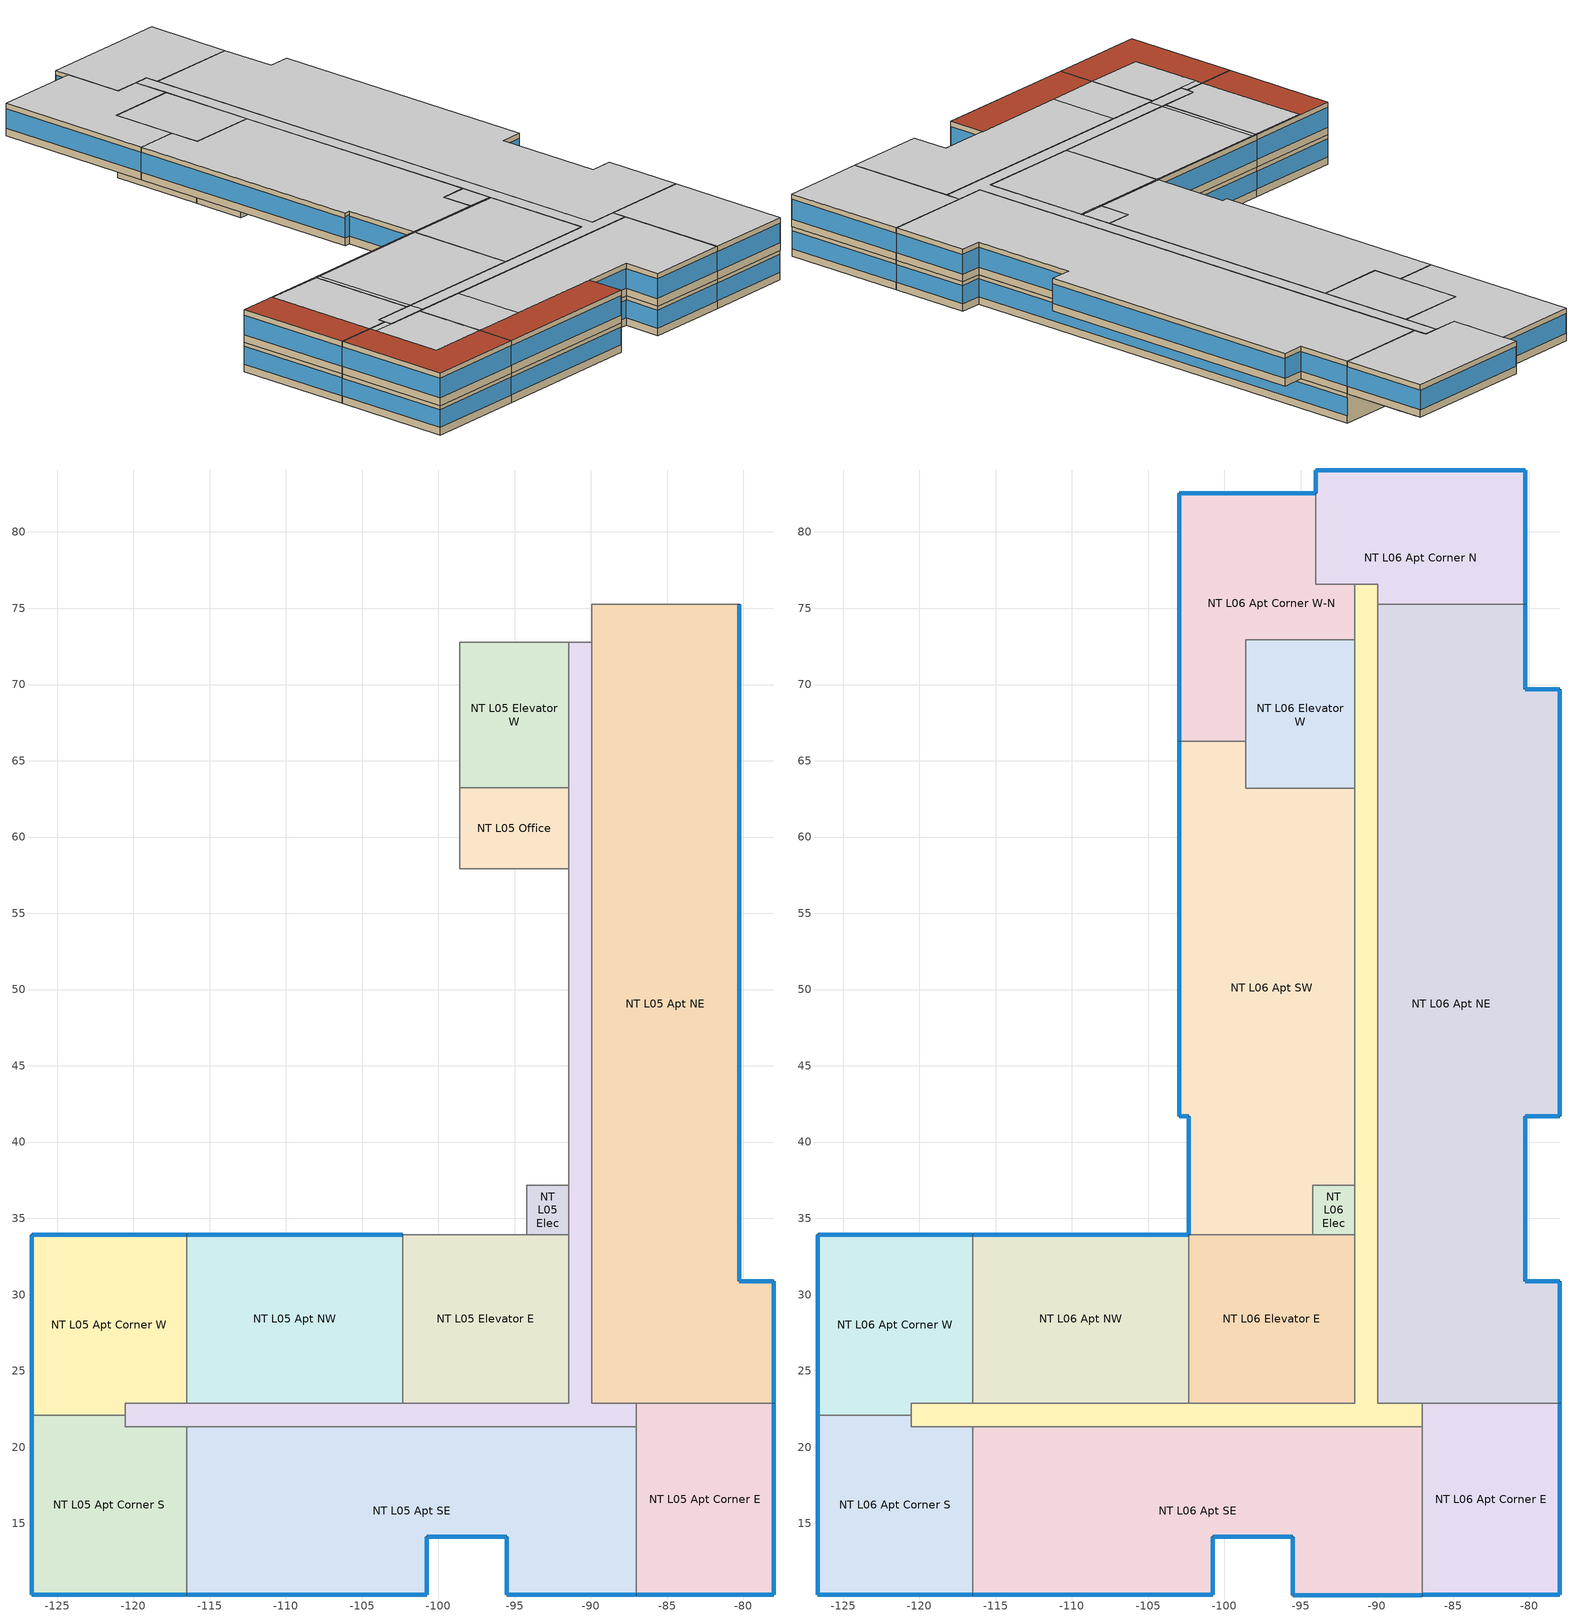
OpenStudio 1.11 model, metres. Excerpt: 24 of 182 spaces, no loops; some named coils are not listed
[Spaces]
NT L05 Apt Corner S
 floor to NT L04 Apt Corner S: -120.54,22.1 -120.54,21.35 -116.5,21.35 -116.5,10.31 -126.67,10.31 -126.67,22.1 z16.21
 wall outside: -126.67,22.1 -126.67,10.31 -116.5,10.31 z16.21:19.15
 wall to NT L05 Apt Corner W: -120.54,22.1 -126.67,22.1 z16.21:19.15
 wall to NT L05 Corridor: -116.5,21.35 -120.54,21.35 -120.54,22.1 z16.21:19.15
 wall to NT L05 Apt SE: -116.5,10.31 -116.5,21.35 z16.21:19.15
 window: -126.65,10.31 -116.52,10.31 / -126.67,22.08 -126.67,10.33 z16.97:18.74
NT L05 Apt SE
 floor to NT L04 Apt SE: -87.02,21.35 -87.02,10.31 -95.53,10.31 -95.53,14.11 -100.77,14.11 -100.77,10.31 -116.5,10.31 -116.5,21.35 z16.21
 wall outside: -116.5,10.31 -100.77,10.31 -100.77,14.11 -95.53,14.11 -95.53,10.31 -87.02,10.31 z16.21:19.15
 wall to NT L05 Corridor: -87.02,21.35 -116.5,21.35 z16.21:19.15
 wall to NT L05 Apt Corner E: -87.02,10.31 -87.02,21.35 z16.21:19.15
 window: -95.5,10.31 -87.05,10.31 / -100.74,14.11 -95.56,14.11 z16.97:18.75; -95.53,14.09 -95.53,10.33 / -100.77,10.33 -100.77,14.09 z16.97:18.76; -116.47,10.31 -100.79,10.31 z16.97:18.74
NT L05 Apt Corner E
 floor to NT L04 Apt Corner E: -78.01,22.88 -78.01,10.31 -87.02,10.31 -87.02,22.88 z16.21
 wall outside: -87.02,10.31 -78.01,10.31 -78.01,22.88 z16.21:19.15
 wall to NT L05 Corridor: -87.02,22.88 -87.02,21.35 z16.21:19.15
 wall to NT L05 Apt NE: -78.01,22.88 -87.02,22.88 z16.21:19.15
 window: -87,10.31 -78.04,10.31 z16.97:18.75; -78.01,10.33 -78.01,22.85 z16.97:18.74
NT L05 Corridor
 floor to NT L04 Corridor: -89.94,72.77 -89.94,22.88 -87.02,22.88 -87.02,21.35 -120.54,21.35 -120.54,22.88 -91.46,22.88 -91.46,72.77 z16.21
 wall to NT L05 Apt Corner W: -116.5,22.88 -120.54,22.88 -120.54,22.1 z16.21:19.15
 wall to NT L05 Apt NW: -102.34,22.88 -116.5,22.88 z16.21:19.15
 wall to NT L05 Elevator E: -91.46,33.92 -91.46,22.88 -102.34,22.88 z16.21:19.15
 wall to NT L05 Elec: -91.46,37.18 -91.46,33.92 z16.21:19.15
 wall to NT L04-05 Gym: -91.46,57.92 -91.46,37.18 z16.21:19.15
 wall to NT L05 Office: -91.46,63.22 -91.46,57.92 z16.21:19.15
 wall to NT L05 Elevator W: -91.46,72.77 -91.46,63.22 z16.21:19.15
 wall to NT L04-05 Fitness: -89.94,72.77 -91.46,72.77 z16.21:19.15
 wall to NT L05 Apt NE: -87.02,22.88 -89.94,22.88 -89.94,72.77 z16.21:19.15
NT L05 Apt Corner W
 floor to NT L04 Apt Corner W: -116.5,33.92 -116.5,22.88 -120.54,22.88 -120.54,22.1 -126.67,22.1 -126.67,33.92 z16.21
 wall outside: -116.5,33.92 -126.67,33.92 -126.67,22.1 z16.21:19.15
 wall to NT L05 Apt NW: -116.5,22.88 -116.5,33.92 z16.21:19.15
 window: -116.52,33.92 -126.65,33.92 / -126.67,33.9 -126.67,22.13 z16.97:18.74
NT L05 Apt NW
 floor to NT L04 Apt NW: -102.34,33.92 -102.34,22.88 -116.5,22.88 -116.5,33.92 z16.21
 wall outside: -102.34,33.92 -116.5,33.92 z16.21:19.15
 wall to NT L05 Elevator E: -102.34,22.88 -102.34,33.92 z16.21:19.15
 window: -102.37,33.92 -116.47,33.92 z16.97:18.74
NT L05 Elevator E
 floor to NT L04 Elevator E: -91.46,33.92 -91.46,22.88 -102.34,22.88 -102.34,33.92 z16.21
 wall to NT L04-05 Gym: -94.21,33.92 -102.34,33.92 z16.21:19.15
 wall to NT L05 Elec: -91.46,33.92 -94.21,33.92 z16.21:19.15
NT L05 Apt NE
 floor to NT L04 Apt NE: -80.29,75.26 -80.29,30.87 -78.01,30.87 -78.01,22.88 -89.94,22.88 -89.94,75.26 z16.21
 wall outside: -78.01,22.88 -78.01,30.87 -80.29,30.87 -80.29,75.26 z16.21:19.15
 wall to NT L04-05 Fitness: -80.29,75.26 -89.94,75.26 -89.94,72.77 z16.21:19.15
 window: -78.04,30.87 -80.27,30.87 z16.97:18.78; -78.01,22.9 -78.01,30.85 z16.97:18.75; -80.29,30.9 -80.29,75.23 z16.97:18.74
NT L05 Elec
 floor to NT L04 Elec: -91.46,37.18 -91.46,33.92 -94.21,33.92 -94.21,37.18 z16.21
 wall to NT L04-05 Gym: -91.46,37.18 -94.21,37.18 -94.21,33.92 z16.21:19.15
NT L05 Office
 floor to NT L04 Gym Restroom: -91.46,63.22 -91.46,57.92 -98.59,57.92 -98.59,63.22 z16.21
 wall to NT L04-05 Gym: -98.59,63.22 -98.59,57.92 -91.46,57.92 z16.21:19.15
 wall to NT L05 Elevator W: -91.46,63.22 -98.59,63.22 z16.21:19.15
NT L05 Elevator W
 floor to NT L04 Elevator W: -91.46,72.77 -91.46,63.22 -98.59,63.22 -98.59,72.77 z16.21
 wall to NT L04-05 Gym: -98.59,72.77 -98.59,63.22 z16.21:19.15
 wall to NT L04-05 Fitness: -91.46,72.77 -98.59,72.77 z16.21:19.15
NT L06 Apt Corner S
 floor to NT L05 Apt Corner S: -120.54,22.1 -120.54,21.35 -116.5,21.35 -116.5,10.31 -126.67,10.31 -126.67,22.1 z19.15
 wall outside: -126.67,22.1 -126.67,10.31 -116.5,10.31 z19.15:22.4
 wall to NT L06 Apt Corner W: -120.54,22.1 -126.67,22.1 z19.15:22.4
 wall to NT L06 Corridor: -116.5,21.35 -120.54,21.35 -120.54,22.1 z19.15:22.4
 wall to NT L06 Apt SE: -116.5,10.31 -116.5,21.35 z19.15:22.4
 window: -126.67,22.08 -126.67,10.33 / -126.65,10.31 -116.52,10.31 z19.91:21.87
 ceiling to NT L07 Apt Corner W: -120.54,21.35 -120.54,22.1 -122.71,22.1 -122.71,21.35 z22.4
 ceiling to NT L07 Apt Corner S: -116.5,14.11 -116.5,21.35 -122.71,21.35 -122.71,14.11 z22.4
 roof outside: -116.5,10.31 -116.5,14.11 -122.71,14.11 -122.71,22.1 -126.67,22.1 -126.67,10.31 z22.4
NT L06 Apt SE
 floor to NT L05 Apt SE: -87.02,21.35 -87.02,10.31 -95.53,10.31 -95.53,14.11 -100.77,14.11 -100.77,10.31 -116.5,10.31 -116.5,21.35 z19.15
 wall outside: -116.5,10.31 -100.77,10.31 -100.77,14.11 -95.53,14.11 -95.53,10.31 -87.02,10.31 z19.15:22.4
 wall to NT L06 Corridor: -87.02,21.35 -116.5,21.35 z19.15:22.4
 wall to NT L06 Apt Corner E: -87.02,10.31 -87.02,21.35 z19.15:22.4
 window: -95.5,10.31 -87.05,10.31 / -100.74,14.11 -95.56,14.11 z19.91:21.88; -100.77,10.33 -100.77,14.09 / -95.53,14.09 -95.53,10.33 z19.91:21.89; -116.47,10.31 -100.79,10.31 z19.91:21.87
 ceiling to NT L07 Apt SE: -87.02,10.31 -87.02,21.35 -110.96,21.35 -110.96,14.11 -95.53,14.11 -95.53,10.31 z22.4
 ceiling to NT L07 Apt Corner S: -116.5,14.11 -110.96,14.11 -110.96,21.35 -116.5,21.35 z22.4
 roof outside: -100.77,10.31 -100.77,14.11 -116.5,14.11 -116.5,10.31 z22.4
NT L06 Apt Corner E
 floor to NT L05 Apt Corner E: -78.01,22.88 -78.01,10.31 -87.02,10.31 -87.02,22.88 z19.15
 wall outside: -87.02,10.31 -78.01,10.31 -78.01,22.88 z19.15:22.4
 wall to NT L06 Corridor: -87.02,22.88 -87.02,21.35 z19.15:22.4
 wall to NT L06 Apt NE: -78.01,22.88 -87.02,22.88 z19.15:22.4
 window: -87,10.31 -78.04,10.31 z19.91:21.88; -78.01,10.33 -78.01,22.85 z19.91:21.87
 ceiling to NT L07 Apt Corner E: -78.01,10.31 -78.01,22.88 -87.02,22.88 -87.02,10.31 z22.4
NT L06 Corridor
 floor to NT L04-05 Fitness: -89.94,76.58 -89.94,72.77 -91.46,72.77 -91.46,76.58 z19.15
 floor to NT L05 Corridor: -89.94,72.77 -89.94,22.88 -87.02,22.88 -87.02,21.35 -120.54,21.35 -120.54,22.88 -91.46,22.88 -91.46,72.77 z19.15
 wall to NT L06 Apt Corner W: -116.5,22.88 -120.54,22.88 -120.54,22.1 z19.15:22.4
 wall to NT L06 Apt NW: -102.34,22.88 -116.5,22.88 z19.15:22.4
 wall to NT L06 Elevator E: -91.46,33.92 -91.46,22.88 -102.34,22.88 z19.15:22.4
 wall to NT L06 Elec: -91.46,37.18 -91.46,33.92 z19.15:22.4
 wall to NT L06 Apt SW: -91.46,63.2 -91.46,37.18 z19.15:22.4
 wall to NT L06 Elevator W: -91.46,72.92 -91.46,63.2 z19.15:22.4
 wall to NT L06 Apt Corner W-N: -91.46,76.58 -91.46,72.92 z19.15:22.4
 wall to NT L06 Apt Corner N: -89.94,75.26 -89.94,76.58 -91.46,76.58 z19.15:22.4
 wall to NT L06 Apt NE: -87.02,22.88 -89.94,22.88 -89.94,75.26 z19.15:22.4
 ceiling to NT L07 Apt Corner W: -116.03,21.35 -116.03,22.88 -120.54,22.88 -120.54,21.35 z22.4
 ceiling to NT L07 Corridor: -87.02,21.35 -87.02,22.88 -89.94,22.88 -89.94,76.58 -91.46,76.58 -91.46,22.88 -116.03,22.88 -116.03,21.35 z22.4
NT L06 Apt Corner W
 floor to NT L05 Apt Corner W: -116.5,33.92 -116.5,22.88 -120.54,22.88 -120.54,22.1 -126.67,22.1 -126.67,33.92 z19.15
 wall outside: -116.5,33.92 -126.67,33.92 -126.67,22.1 z19.15:22.4
 wall to NT L06 Apt NW: -116.5,22.88 -116.5,33.92 z19.15:22.4
 window: -116.52,33.92 -126.65,33.92 / -126.67,33.9 -126.67,22.13 z19.91:21.87
 ceiling to NT L07 Apt Corner W: -120.54,22.1 -120.54,22.88 -116.5,22.88 -116.5,33.77 -122.71,33.77 -122.71,22.1 z22.4
 roof outside: -122.71,22.1 -122.71,33.77 -116.5,33.77 -116.5,33.92 -126.67,33.92 -126.67,22.1 z22.4
NT L06 Apt NW
 floor to NT L05 Apt NW: -102.34,33.92 -102.34,22.88 -116.5,22.88 -116.5,33.92 z19.15
 wall outside: -102.34,33.92 -116.5,33.92 z19.15:22.4
 wall to NT L06 Elevator E: -102.34,22.88 -102.34,33.92 z19.15:22.4
 window: -102.37,33.92 -116.47,33.92 z19.91:21.87
 ceiling to NT L07 Apt Corner W: -116.03,22.88 -116.03,33.77 -116.5,33.77 -116.5,22.88 z22.4
 ceiling to NT L07 Apt NW: -102.34,22.88 -102.34,33.77 -116.03,33.77 -116.03,22.88 z22.4
 roof outside: -102.34,33.77 -102.34,33.92 -116.5,33.92 -116.5,33.77 z22.4
NT L06 Elevator E
 floor to NT L05 Elevator E: -91.46,33.92 -91.46,22.88 -102.34,22.88 -102.34,33.92 z19.15
 wall to NT L06 Apt SW: -94.21,33.92 -102.34,33.92 z19.15:22.4
 wall to NT L06 Elec: -91.46,33.92 -94.21,33.92 z19.15:22.4
 ceiling to NT L07 Elevator E: -91.46,22.88 -91.46,33.77 -102.34,33.77 -102.34,22.88 z22.4
 ceiling to NT L07 Elec: -91.46,33.77 -91.46,33.92 -94.21,33.92 -94.21,33.77 z22.4
 ceiling to NT L07 Apt SW: -94.21,33.77 -94.21,33.92 -102.34,33.92 -102.34,33.77 z22.4
NT L06 Apt NE
 floor to NT L05 Apt NE: -80.29,75.26 -80.29,30.87 -78.01,30.87 -78.01,22.88 -89.94,22.88 -89.94,75.26 z19.15
 floor ground: -78.01,69.69 -78.01,41.7 -80.29,41.7 -80.29,69.69 z19.15
 wall outside: -78.01,22.88 -78.01,30.87 -80.29,30.87 -80.29,41.7 -78.01,41.7 -78.01,69.69 -80.29,69.69 -80.29,75.26 z19.15:22.4
 wall to NT L06 Apt Corner N: -80.29,75.26 -89.94,75.26 z19.15:22.4
 window: -80.29,30.9 -80.29,41.67 / -78.01,41.72 -78.01,69.66 z19.91:21.87; -80.27,41.7 -78.04,41.7 / -78.04,30.87 -80.27,30.87 / -78.04,69.69 -80.27,69.69 z19.91:21.91; -80.29,69.71 -80.29,75.23 / -78.01,22.9 -78.01,30.85 z19.91:21.88
 ceiling to NT L07 Apt NE: -78.01,22.88 -78.01,30.87 -80.29,30.87 -80.29,41.7 -78.01,41.7 -78.01,69.69 -80.29,69.69 -80.29,75.26 -89.94,75.26 -89.94,22.88 z22.4
NT L06 Apt SW
 floor to NT L05 Office: -91.46,63.2 -91.46,57.92 -98.59,57.92 -98.59,63.2 z19.15
 floor to NT L04-05 Gym: -98.59,66.27 -98.59,57.92 -91.46,57.92 -91.46,37.18 -94.21,37.18 -94.21,33.92 -102.34,33.92 -102.34,66.27 z19.15
 floor ground: -102.34,66.27 -102.34,41.7 -102.96,41.7 -102.96,66.27 z19.15
 wall outside: -102.96,66.27 -102.96,41.7 -102.34,41.7 -102.34,33.92 z19.15:22.4
 wall to NT L06 Apt Corner W-N: -98.59,66.27 -102.96,66.27 z19.15:22.4
 wall to NT L06 Elevator W: -91.46,63.2 -98.59,63.2 -98.59,66.27 z19.15:22.4
 wall to NT L06 Elec: -94.21,33.92 -94.21,37.18 -91.46,37.18 z19.15:22.4
 window: -102.93,41.7 -102.37,41.7 z19.91:22.04; -102.34,41.67 -102.34,33.95 z19.91:21.88; -102.96,66.25 -102.96,41.72 z19.91:21.87
 ceiling to NT L07 Apt SW: -94.21,33.92 -94.21,37.18 -91.46,37.18 -91.46,63.2 -98.59,63.2 -98.59,66.27 -102.96,66.27 -102.96,41.7 -102.34,41.7 -102.34,33.92 z22.4
NT L06 Elec
 floor to NT L05 Elec: -91.46,37.18 -91.46,33.92 -94.21,33.92 -94.21,37.18 z19.15
 ceiling to NT L07 Elec: -91.46,33.92 -91.46,37.18 -94.21,37.18 -94.21,33.92 z22.4
NT L06 Elevator W
 floor to NT L04-05 Fitness: -91.46,72.92 -91.46,72.77 -98.59,72.77 -98.59,72.92 z19.15
 floor to NT L05 Office: -91.46,63.22 -91.46,63.2 -98.59,63.2 -98.59,63.22 z19.15
 floor to NT L05 Elevator W: -91.46,72.77 -91.46,63.22 -98.59,63.22 -98.59,72.77 z19.15
 wall to NT L06 Apt Corner W-N: -91.46,72.92 -98.59,72.92 -98.59,66.27 z19.15:22.4
 ceiling to NT L07 Elevator W: -91.46,63.2 -91.46,72.92 -98.59,72.92 -98.59,63.2 z22.4
NT L06 Apt Corner W-N
 floor to NT L04-05 Fitness: -94.01,81.32 -94.01,76.58 -91.46,76.58 -91.46,72.92 -98.59,72.92 -98.59,72.77 -102.34,72.77 -102.34,81.32 z19.15
 floor to NT L04-05 Gym: -98.59,72.77 -98.59,66.27 -102.34,66.27 -102.34,72.77 z19.15
 floor ground: -94.01,82.54 -94.01,81.32 -102.34,81.32 -102.34,66.27 -102.96,66.27 -102.96,82.54 z19.15
 wall outside: -94.01,82.54 -102.96,82.54 -102.96,66.27 z19.15:22.4
 wall to NT L06 Apt Corner N: -91.46,76.58 -94.01,76.58 -94.01,82.54 z19.15:22.4
 window: -94.03,82.54 -102.93,82.54 z19.91:21.88; -102.96,82.51 -102.96,66.3 z19.91:21.87
 ceiling to NT L07 Apt Corner W-N: -98.59,66.27 -98.59,72.92 -91.46,72.92 -91.46,76.58 -94.01,76.58 -94.01,82.54 -102.96,82.54 -102.96,66.27 z22.4
NT L06 Apt Corner N
 floor to NT L04-05 Fitness: -80.29,81.32 -80.29,75.26 -89.94,75.26 -89.94,76.58 -94.01,76.58 -94.01,81.32 z19.15
 floor ground: -80.29,84.06 -80.29,81.32 -94.01,81.32 -94.01,84.06 z19.15
 wall outside: -80.29,75.26 -80.29,84.06 -94.01,84.06 -94.01,82.54 z19.15:22.4
 window: -80.29,75.29 -80.29,84.04 z19.91:21.88; -80.32,84.06 -93.98,84.06 z19.91:21.87; -94.01,84.04 -94.01,82.57 z19.91:21.93
 ceiling to NT L07 Apt Corner N: -80.29,75.26 -80.29,84.06 -94.01,84.06 -94.01,76.58 -89.94,76.58 -89.94,75.26 z22.4
[Building]
Building 1: North Axis {deg}=315; Space Type=90.1-2007 - MidriseApartment - Apartment; Default Construction Set=90.1-2007 - CZ5-6 - MidriseApartment
[ClimateZones]
Climate Zone Institution Name 1=ASHRAE; Climate Zone Document Name 1=ANSI/ASHRAE Standard 169; Climate Zone Document Year 1=2006; Climate Zone Institution Name 2=CEC; Climate Zone Document Name 2=California Climate Zone Descriptions; Climate Zone Document Year 2=1995
[Site]
Denver Intl Ap: Latitude {deg}=39.83; Longitude {deg}=-104.65; Time Zone {hr}=-7; Elevation {m}=1650
[SizingPeriod:DesignDay] Barometric Pressure {Pa}=83011; Sky Clearness=0; Rain Indicator=0; Snow Indicator=0; Day of Month=21; Daylight Saving Time Indicator=0; Dry-Bulb Temperature Range Modifier Type=DefaultMultipliers
Name | Maximum Dry-Bulb Temperature {C} | Daily Dry-Bulb Temperature Range {deltaC} | Humidity Indicating Conditions at Maximum Dry-Bulb | Wind Speed {m/s} | Wind Direction {deg} | Month | Day Type | Humidity Indicating Type | Solar Model Indicator | ASHRAE Taub | ASHRAE Taud
Denver Intl Ap Ann Hum_n 99.6% Condns DP=>MCDB | -11.7 | 0 | -21.5 | 3.3 | 160 | 12 | WinterDesignDay | Dewpoint | ASHRAEClearSky
Denver Intl Ap Ann Clg .4% Condns DB=>MWB | 34.6 | 15.2 | 15.7 | 4.2 | 80 | 7 | SummerDesignDay | Wetbulb | ASHRAETau | 0.424 | 2.012
Denver Intl Ap Ann Htg 99.6% Condns DB | -17.4 | 0 | -17.4 | 3.3 | 160 | 12 | WinterDesignDay | Wetbulb | ASHRAEClearSky
Denver Intl Ap Ann Clg .4% Condns DP=>MDB | 19.9 | 15.2 | 16 | 4.2 | 80 | 7 | SummerDesignDay | Dewpoint | ASHRAETau | 0.424 | 2.012
Denver Intl Ap Ann Htg Wind 99.6% Condns WS=>MCDB | 1.8 | 0 | 1.8 | 14.1 | 160 | 12 | WinterDesignDay | Wetbulb | ASHRAEClearSky
Denver Intl Ap Ann Clg .4% Condns Enth=>MDB | 27 | 15.2 | 58300 | 4.2 | 80 | 7 | SummerDesignDay | Enthalpy | ASHRAETau | 0.424 | 2.012
Denver Intl Ap Ann Clg .4% Condns WB=>MDB | 27.3 | 15.2 | 18.3 | 4.2 | 80 | 7 | SummerDesignDay | Wetbulb | ASHRAETau | 0.424 | 2.012
[Construction]
ExtSlabCarpet 4in ClimateZone 1-8: MAT-CC05 4 HW CONCRETE, CP02 CARPET PAD
Interior Floor: F16 Acoustic tile, F05 Ceiling air space resistance, M11 100mm lightweight concrete
Interior Wall: G01a 19mm gypsum board, F04 Wall air space resistance, G01a 19mm gypsum board
Interior Ceiling: M11 100mm lightweight concrete, F05 Ceiling air space resistance, F16 Acoustic tile
Exterior Door: F08 Metal surface, I01 25mm insulation board
Interior Window: Clear 3mm
Interior Door; Interior Partition: G05 25mm wood
ASHRAE 90.1-2007 ExtWall SteelFrame ClimateZone alt-res 2-6: Wood Siding, Steel Frame Wall Insulation R-13.81 IP, 1/2IN Gypsum
ASHRAE 90.1-2007 ExtRoof IEAD ClimateZone 2-8: Roof Membrane, IEAD Roof Insulation R-19.72 IP, Metal Decking
15023 Window Curtainwall: Viracon VUE1-30 Curtainwall
[Material] Thermal Absorptance=0.9
Name | Roughness | Thickness {m} | Conductivity {W/m-K} | Density {kg/m3} | Specific Heat {J/kg-K} | Solar Absorptance | Visible Absorptance
MAT-CC05 4 HW CONCRETE | Rough | 0.1016 | 1.311 | 2240 | 836.8 | 0.85 | 0.85
1/2IN Gypsum | Smooth | 0.0127 | 0.16 | 784.9 | 830 | 0.4 | 0.4
Roof Membrane | VeryRough | 0.00950001 | 0.16 | 1121.29 | 1460 | 0.7 | 0.7
Metal Decking | MediumSmooth | 0.0015 | 45.006 | 7680 | 418.4 | 0.6 | 0.6
F16 Acoustic tile | MediumSmooth | 0.0191 | 0.06 | 368 | 590 | 0.3 | 0.3
M11 100mm lightweight concrete | MediumRough | 0.1016 | 0.53 | 1280 | 840 | 0.5 | 0.5
G01a 19mm gypsum board | MediumSmooth | 0.019 | 0.16 | 800 | 1090 | 0.4 | 0.4
F08 Metal surface | Smooth | 0.0008 | 45.28 | 7824 | 500 | 0.7 | 0.7
I01 25mm insulation board | MediumRough | 0.0254 | 0.03 | 43 | 1210 | 0.6 | 0.6
G05 25mm wood | MediumSmooth | 0.0254 | 0.15 | 608 | 1630 | 0.5 | 0.5
Wood Siding | MediumSmooth | 0.01 | 0.11 | 544.62 | 1210 | 0.78 | 0.78
Steel Frame Wall Insulation R-13.81 IP | MediumRough | 0.143822 | 0.049 | 265 | 836.8 | 0.7 | 0.7
IEAD Roof Insulation R-19.72 IP | MediumRough | 0.170137 | 0.049 | 265 | 836.8 | 0.7 | 0.7
[Material:NoMass]
CP02 CARPET PAD: Roughness=Smooth; Thermal Resistance {m2-K/W}=0.1; Thermal Absorptance=0.9; Solar Absorptance=0.8; Visible Absorptance=0.8
[Material:AirGap]
Name | Thermal Resistance {m2-K/W}
F05 Ceiling air space resistance | 0.18
F04 Wall air space resistance | 0.15
[WindowMaterial:Glazing]
Clear 3mm: Optical Data Type=SpectralAverage; Thickness {m}=0.003; Solar Transmittance at Normal Incidence=0.837; Front Side Solar Reflectance at Normal Incidence=0.075; Back Side Solar Reflectance at Normal Incidence=0; Visible Transmittance at Normal Incidence=0.898; Front Side Visible Reflectance at Normal Incidence=0.081; Back Side Visible Reflectance at Normal Incidence=0; Infrared Transmittance at Normal Incidence=0; Front Side Infrared Hemispherical Emissivity=0.84; Back Side Infrared Hemispherical Emissivity=0.84; Conductivity {W/m-K}=0.9; Dirt Correction Factor for Solar and Visible Transmittance=1; Solar Diffusing=No
[DefaultConstructionSet]
90.1-2007 - CZ5-6 - MidriseApartment: Default Exterior Surface Constructions=Default Surface Constructions 25; Default Interior Surface Constructions=Default Surface Constructions 26; Default Ground Contact Surface Constructions=Default Surface Constructions 27; Default Exterior SubSurface Constructions=Default Sub Surface Constructions 17; Default Interior SubSurface Constructions=Default Sub Surface Constructions 18; Interior Partition Construction=Interior Partition
[WindowMaterial:SimpleGlazingSystem]
Viracon VUE1-30 Curtainwall: U-Factor {W/m2-K}=2.35648; Solar Heat Gain Coefficient=0.188; Visible Transmittance=0.264
[DefaultSurfaceConstructions]
Name | Floor Construction | Wall Construction | Roof Ceiling Construction
Default Surface Constructions 25 | ExtSlabCarpet 4in ClimateZone 1-8 | ASHRAE 90.1-2007 ExtWall SteelFrame ClimateZone alt-res 2-6 | ASHRAE 90.1-2007 ExtRoof IEAD ClimateZone 2-8
Default Surface Constructions 26 | Interior Floor | Interior Wall | Interior Ceiling
Default Surface Constructions 27 | ExtSlabCarpet 4in ClimateZone 1-8 | ExtSlabCarpet 4in ClimateZone 1-8 | ExtSlabCarpet 4in ClimateZone 1-8
[DefaultSubSurfaceConstructions]
Name | Fixed Window Construction | Operable Window Construction | Door Construction | Tubular Daylight Dome Construction | Tubular Daylight Diffuser Construction
Default Sub Surface Constructions 17 | 15023 Window Curtainwall | 15023 Window Curtainwall | Exterior Door | Interior Window | Interior Window
Default Sub Surface Constructions 18 | Interior Window | Interior Window | Interior Door
[DesignSpecification:OutdoorAir] Outdoor Air Method=Sum
Name | Outdoor Air Flow per Floor Area {m3/s-m2} | Outdoor Air Flow per Person {m3/s-person}
90.1-2007 - MidriseApartment - Corridor Ventilation | 0.0003048
90.1-2007 - LrgHotel - Mechanical Ventilation | 0.0006096
90.1-2007 - SmHotel - Office Ventilation; 90.1-2010 - MidriseApartment - Apartment Ventilation | 0.0003048 | 0.00235974
[ThermostatSetpoint:DualSetpoint] Heating Setpoint Temperature Schedule=MidriseApartment Apartment HtgSetp; Cooling Setpoint Temperature Schedule=MidriseApartment Apartment ClgSetp
Thermostat Setpoint Dual Setpoint 12; Thermostat Setpoint Dual Setpoint 21; Thermostat Setpoint Dual Setpoint 22; Thermostat Setpoint Dual Setpoint 32; Thermostat Setpoint Dual Setpoint 47; Thermostat Setpoint Dual Setpoint 48; Thermostat Setpoint Dual Setpoint 49; Thermostat Setpoint Dual Setpoint 65; Thermostat Setpoint Dual Setpoint 68; Thermostat Setpoint Dual Setpoint 76; Thermostat Setpoint Dual Setpoint 77; Thermostat Setpoint Dual Setpoint 81; Thermostat Setpoint Dual Setpoint 95; Thermostat Setpoint Dual Setpoint 108; Thermostat Setpoint Dual Setpoint 117; Thermostat Setpoint Dual Setpoint 127; Thermostat Setpoint Dual Setpoint 130; Thermostat Setpoint Dual Setpoint 139; Thermostat Setpoint Dual Setpoint 147; Thermostat Setpoint Dual Setpoint 153; Thermostat Setpoint Dual Setpoint 157; Thermostat Setpoint Dual Setpoint 166; Thermostat Setpoint Dual Setpoint 178; Thermostat Setpoint Dual Setpoint 179
[SpaceType]
Name | Default Schedule Set | Design Specification Outdoor Air Object | Standards Building Type | Standards Space Type
90.1-2007 - MidriseApartment - Apartment | 90.1-2007 - MidriseApartment - Apartment Schedule Set | 90.1-2010 - MidriseApartment - Apartment Ventilation | MidriseApartment | Apartment
90.1-2007 - MidriseApartment - Corridor | 90.1-2007 - MidriseApartment - Corridor Schedule Set | 90.1-2007 - MidriseApartment - Corridor Ventilation | MidriseApartment | Corridor
90.1-2007 - LrgHotel - Mechanical | 90.1-2007 - LrgHotel - Mechanical Schedule Set | 90.1-2007 - LrgHotel - Mechanical Ventilation | LargeHotel | Mechanical
90.1-2007 - SmHotel - Office | 90.1-2007 - SmHotel - Office Schedule Set | 90.1-2007 - SmHotel - Office Ventilation | SmallHotel | Office
Elevator NT |  |  | SmallHotel | Stair
[DefaultScheduleSet]
Name | Number of People Schedule | People Activity Level Schedule | Lighting Schedule | Electric Equipment Schedule | Infiltration Schedule
90.1-2007 - MidriseApartment - Apartment Schedule Set | MidriseApartment Apartment Occ | MidriseApartment Activity | MidriseApartment Apartment Light | MidriseApartment Apartment Equip | MidriseApartment Infil
90.1-2007 - MidriseApartment - Corridor Schedule Set |  |  | MidriseApartment Corridor Light |  | MidriseApartment Infil
90.1-2007 - LrgHotel - Mechanical Schedule Set |  |  | LargeHotel Bldg Light | LargeHotel Bldg Equip | LargeHotel Infil Quarter On
90.1-2007 - SmHotel - Office Schedule Set | SmallHotel Office Occ | SmallHotel Activity | SmallHotel Office Light | SmallHotel Office Equip | SmallHotel Infil Half On
[Lights:Definition] Design Level Calculation Method=Watts/Area
Name | Watts per Space Floor Area {W/m2}
90.1-2007 - MidriseApartment - Apartment Lights Definition | 5.2205
90.1-2007 - MidriseApartment - Corridor Lights Definition | 6.13543
90.1-2007 - LrgHotel - Mechanical Lights Definition | 10.0104
90.1-2007 - SmHotel - Office Lights Definition | 11.9479
[Lights]
Name | Lights Definition | Space or SpaceType
90.1-2007 - MidriseApartment - Apartment Lights | 90.1-2007 - MidriseApartment - Apartment Lights Definition | 90.1-2007 - MidriseApartment - Apartment
90.1-2007 - MidriseApartment - Corridor Lights | 90.1-2007 - MidriseApartment - Corridor Lights Definition | 90.1-2007 - MidriseApartment - Corridor
90.1-2007 - LrgHotel - Mechanical Lights | 90.1-2007 - LrgHotel - Mechanical Lights Definition | 90.1-2007 - LrgHotel - Mechanical
90.1-2007 - SmHotel - Office Lights | 90.1-2007 - SmHotel - Office Lights Definition | 90.1-2007 - SmHotel - Office
[People:Definition] Number of People Calculation Method=People/Area; Fraction Radiant=0.3
Name | People per Space Floor Area {person/m2}
90.1-2007 - MidriseApartment - Apartment People Definition | 0.0283091
90.1-2007 - SmHotel - Office People Definition | 0.0768543
[People]
Name | People Definition | Space or SpaceType
90.1-2007 - MidriseApartment - Apartment People | 90.1-2007 - MidriseApartment - Apartment People Definition | 90.1-2007 - MidriseApartment - Apartment
90.1-2007 - SmHotel - Office People | 90.1-2007 - SmHotel - Office People Definition | 90.1-2007 - SmHotel - Office
[SpaceInfiltration:DesignFlowRate] Flow per Exterior Surface Area {m3/s-m2}=0.000226568
Name | Space or SpaceType | Design Flow Rate Calculation Method | Flow per Space Floor Area {m3/s-m2}
90.1-2007 - MidriseApartment - Apartment Infiltration | 90.1-2007 - MidriseApartment - Apartment | Flow/Area | 0.0002032
90.1-2007 - MidriseApartment - Corridor Infiltration | 90.1-2007 - MidriseApartment - Corridor | Flow/ExteriorArea
90.1-2007 - LrgHotel - Mechanical Infiltration | 90.1-2007 - LrgHotel - Mechanical | Flow/ExteriorArea
90.1-2007 - SmHotel - Office Infiltration | 90.1-2007 - SmHotel - Office | Flow/ExteriorArea
[ElectricEquipment:Definition]
Name | Design Level Calculation Method | Watts per Space Floor Area {W/m2} | Fraction Lost | Design Level {W}
90.1-2007 - MidriseApartment - Reduce Apartment Appliance Loads by 3% for EnergyStar | Watts/Area | 3.75876
90.1-2007 - LrgHotel - Mechanical Electric Equipment Definition | Watts/Area | 2.79862
90.1-2007 - SmHotel - Office Electric Equipment Definition | Watts/Area | 6.56599
ElectricEquipment - Appliances ENERGYSTAR | Watts/Area | 1.73299 | 0
ElectricEquipment - Elevators NT | EquipmentLevel |  |  | 2750
[ElectricEquipment]
Name | Electric Equipment Definition | Space or SpaceType | Schedule
90.1-2007 - MidriseApartment - Apartment Electric Equipment | 90.1-2007 - MidriseApartment - Reduce Apartment Appliance Loads by 3% for EnergyStar | 90.1-2007 - MidriseApartment - Apartment
90.1-2007 - LrgHotel - Mechanical Electric Equipment | 90.1-2007 - LrgHotel - Mechanical Electric Equipment Definition | 90.1-2007 - LrgHotel - Mechanical
90.1-2007 - SmHotel - Office Electric Equipment | 90.1-2007 - SmHotel - Office Electric Equipment Definition | 90.1-2007 - SmHotel - Office
Electric Equipment 1 | ElectricEquipment - Appliances ENERGYSTAR | 90.1-2007 - MidriseApartment - Apartment
Electric Equipment 2 | ElectricEquipment - Elevators NT | Elevator NT | 90.1-2007 - Hotel/Motel - Elevator
[BuildingStory] Nominal Z Coordinate {m}=0
Name | Nominal Floor to Floor Height {m}
NT L05 | 2.9464
NT L06 | 3.2512
[Space]
Name | Building Story | Thermal Zone | Space Type | Part of Total Floor Area
NT L05 Apt Corner S | NT L05 | NT L05 Apt Corner S
NT L05 Apt SE | NT L05 | NT L05 Apt SE
NT L05 Apt Corner E | NT L05 | NT L05 Apt Corner E
NT L05 Corridor | NT L05 | NT L05 Corridor | 90.1-2007 - MidriseApartment - Corridor
NT L05 Apt Corner W | NT L05 | NT L05 Apt Corner W
NT L05 Apt NW | NT L05 | NT L05 Apt NW
NT L05 Elevator E | NT L05 | NT L05 Elevator E | Elevator NT
NT L05 Apt NE | NT L05 | NT L05 Apt NE
NT L05 Elec | NT L05 | NT L05 Elec | 90.1-2007 - LrgHotel - Mechanical
NT L05 Office | NT L05 | NT L05 Office | 90.1-2007 - SmHotel - Office
NT L05 Elevator W | NT L05 | NT L05 Elevator W | Elevator NT
NT L06 Apt Corner S | NT L06 | NT L06 Apt Corner S
NT L06 Apt SE | NT L06 | NT L06 Apt SE
NT L06 Apt Corner E | NT L06 | NT L06 Apt Corner E |  | Yes
NT L06 Corridor | NT L06 | NT L06 Corridor | 90.1-2007 - MidriseApartment - Corridor
NT L06 Apt Corner W | NT L06 | NT L06 Apt Corner W
NT L06 Apt NW | NT L06 | NT L06 Apt NW
NT L06 Elevator E | NT L06 | NT L06 Elevator E | Elevator NT
NT L06 Apt NE | NT L06 | NT L06 Apt NE
NT L06 Apt SW | NT L06 | NT L06 Apt SW
NT L06 Elec | NT L06 | NT L06 Elec | 90.1-2007 - LrgHotel - Mechanical
NT L06 Elevator W | NT L06 | NT L06 Elevator W | Elevator NT
NT L06 Apt Corner W-N | NT L06 | NT L06 Apt Corner W-N
NT L06 Apt Corner N | NT L06 | NT L06 Apt Corner N
[ThermalZone] Use Ideal Air Loads=No
Name | Thermostat
NT L05 Elevator E | Thermostat Setpoint Dual Setpoint 147
NT L05 Apt NE | Thermostat Setpoint Dual Setpoint 130
NT L06 Apt NW | Thermostat Setpoint Dual Setpoint 81
NT L05 Office | Thermostat Setpoint Dual Setpoint 179
NT L06 Apt SW | Thermostat Setpoint Dual Setpoint 68
NT L06 Apt SE | Thermostat Setpoint Dual Setpoint 95
NT L05 Apt Corner E | Thermostat Setpoint Dual Setpoint 117
NT L05 Elevator W | Thermostat Setpoint Dual Setpoint 65
NT L06 Corridor | Thermostat Setpoint Dual Setpoint 32
NT L06 Elevator W | Thermostat Setpoint Dual Setpoint 21
NT L06 Apt Corner N | Thermostat Setpoint Dual Setpoint 76
NT L06 Apt NE | Thermostat Setpoint Dual Setpoint 108
NT L05 Apt SE | Thermostat Setpoint Dual Setpoint 178
NT L06 Elec | Thermostat Setpoint Dual Setpoint 49
NT L05 Elec | Thermostat Setpoint Dual Setpoint 157
NT L05 Apt NW | Thermostat Setpoint Dual Setpoint 139
NT L06 Apt Corner W-N | Thermostat Setpoint Dual Setpoint 77
NT L06 Elevator E | Thermostat Setpoint Dual Setpoint 127
NT L05 Apt Corner S | Thermostat Setpoint Dual Setpoint 47
NT L06 Apt Corner W | Thermostat Setpoint Dual Setpoint 12
NT L06 Apt Corner S | Thermostat Setpoint Dual Setpoint 22
NT L05 Apt Corner W | Thermostat Setpoint Dual Setpoint 153
NT L06 Apt Corner E | Thermostat Setpoint Dual Setpoint 166
NT L05 Corridor | Thermostat Setpoint Dual Setpoint 48
[Sizing:Zone] Zone Cooling Design Supply Air Temperature Input Method=SupplyAirTemperature; Zone Cooling Design Supply Air Temperature {C}=12.7778; Zone Cooling Design Supply Air Temperature Difference {deltaC}=11.11; Zone Heating Design Supply Air Temperature Input Method=SupplyAirTemperature; Zone Heating Design Supply Air Temperature {C}=32.2222; Zone Heating Design Supply Air Temperature Difference {deltaC}=11.11; Zone Cooling Design Supply Air Humidity Ratio {kg-H2O/kg-air}=0.0085; Zone Heating Design Supply Air Humidity Ratio {kg-H2O/kg-air}=0.008; Cooling Design Air Flow Method=DesignDay; Heating Design Air Flow Method=DesignDay; Account for Dedicated Outdoor Air System=No; Dedicated Outdoor Air System Control Strategy=NeutralSupplyAir; Dedicated Outdoor Air Low Setpoint Temperature for Design {C}=Autosize; Dedicated Outdoor Air High Setpoint Temperature for Design {C}=Autosize
NT L05 Elevator E; NT L05 Elevator W; NT L06 Elevator W; NT L05 Elec; NT L06 Elevator E
[Coil:Cooling:DX:SingleSpeed] Availability Schedule=Always On Discrete 1; Rated Total Cooling Capacity {W}=Autosize; Rated Sensible Heat Ratio=Autosize; Rated COP {W/W}=3; Rated Air Flow Rate {m3/s}=Autosize; Rated Evaporator Fan Power Per Volume Flow Rate {W/(m3/s)}=773.3; Total Cooling Capacity Function of Temperature Curve=OS:Curve:Biquadratic 9; Total Cooling Capacity Function of Flow Fraction Curve=OS:Curve:Quadratic 11; Energy Input Ratio Function of Temperature Curve=OS:Curve:Biquadratic 10; Energy Input Ratio Function of Flow Fraction Curve=OS:Curve:Quadratic 12; Part Load Fraction Correlation Curve=OS:Curve:Quadratic 13; Condenser Type=AirCooled; Evaporative Condenser Effectiveness=0; Evaporative Condenser Air Flow Rate {m3/s}=Autosize; Evaporative Condenser Pump Rated Power Consumption {W}=Autosize; Crankcase Heater Capacity {W}=0; Maximum Outdoor Dry-Bulb Temperature for Crankcase Heater Operation {C}=0; Basin Heater Capacity {W/K}=0; Basin Heater Setpoint Temperature {C}=10
PTHP 1 Spd DX Clg Coil; PTHP 1 Spd DX Clg Coil 1
[ZoneHVAC:PackagedTerminalHeatPump] Availability Schedule=Always On Discrete 1; Supply Air Flow Rate During Cooling Operation {m3/s}=Autosize; Supply Air Flow Rate During Heating Operation {m3/s}=Autosize; Supply Air Flow Rate When No Cooling or Heating is Needed {m3/s}=Autosize; Outdoor Air Flow Rate During Cooling Operation {m3/s}=Autosize; Outdoor Air Flow Rate During Heating Operation {m3/s}=Autosize; Outdoor Air Flow Rate When No Cooling or Heating is Needed {m3/s}=Autosize; Maximum Supply Air Temperature from Supplemental Heater {C}=Autosize
Name | Supply Air Fan | Heating Coil | Cooling Coil | Supplemental Heating Coil
PTHP | PTHP CV Fan | PTHP 1 Spd DX Htg Coil | PTHP 1 Spd DX Clg Coil | PTHP Elec Htg Backup Coil
PTHP 1 | PTHP CV Fan 1 | PTHP 1 Spd DX Htg Coil 1 | PTHP 1 Spd DX Clg Coil 1 | PTHP Elec Htg Backup Coil 1
[Coil:Heating:DX:SingleSpeed] Availability Schedule=Always On Discrete 1; Rated Total Heating Capacity {W}=Autosize; Rated COP {W/W}=5; Rated Air Flow Rate {m3/s}=Autosize; Total Heating Capacity Function of Temperature Curve=OS:Curve:Biquadratic 11; Total Heating Capacity Function of Flow Fraction Curve=OS:Curve:Quadratic 14; Energy Input Ratio Function of Temperature Curve=OS:Curve:Biquadratic 12; Energy Input Ratio Function of Flow Fraction Curve=OS:Curve:Quadratic 15; Part Load Fraction Correlation Curve=OS:Curve:Quadratic 16; Defrost Strategy=Resistive; Defrost Control=Timed; Defrost Time Period Fraction=0.166667; Resistive Defrost Heater Capacity {W}=2000
PTHP 1 Spd DX Htg Coil; PTHP 1 Spd DX Htg Coil 1
[Schedule:Ruleset]
Name | Default Day Schedule | Summer Design Day Schedule | Winter Design Day Schedule
MidriseApartment Apartment Light | MidriseApartment Apartment Light Default Schedule | MidriseApartment Apartment Light Summer Design Day | MidriseApartment Apartment Light Winter Design Day
MidriseApartment Apartment Occ | MidriseApartment Apartment Occ Default Schedule | MidriseApartment Apartment Occ Summer Design Day | MidriseApartment Apartment Occ Winter Design Day
MidriseApartment Activity | MidriseApartment Activity Default Schedule | MidriseApartment Activity Summer Design Day | MidriseApartment Activity Winter Design Day
MidriseApartment Infil | MidriseApartment Infil Default Schedule | MidriseApartment Infil Summer Design Day | MidriseApartment Infil Winter Design Day
MidriseApartment Apartment Equip | MidriseApartment Apartment Equip Default Schedule | MidriseApartment Apartment Equip Summer Design Day | MidriseApartment Apartment Equip Winter Design Day
MidriseApartment Apartment HtgSetp | MidriseApartment Apartment HtgSetp Default Schedule | Schedule Day 5 | Schedule Day 4
MidriseApartment Apartment ClgSetp | MidriseApartment Apartment ClgSetp Default Schedule | Schedule Day 3 | Schedule Day 2
MidriseApartment Corridor Light | MidriseApartment Corridor Light Default Schedule | MidriseApartment Corridor Light Summer Design Day | MidriseApartment Corridor Light Winter Design Day
LargeHotel Bldg Light | LargeHotel Bldg Light Default Schedule | LargeHotel Bldg Light Summer Design Day | LargeHotel Bldg Light Winter Design Day
LargeHotel Infil Quarter On | LargeHotel Infil Quarter On Default Schedule | LargeHotel Infil Quarter On Summer Design Day | LargeHotel Infil Quarter On Winter Design Day
LargeHotel Bldg Equip | LargeHotel Bldg Equip Default Schedule | LargeHotel Bldg Equip Summer Design Day | LargeHotel Bldg Equip Winter Design Day
SmallHotel Activity | SmallHotel Activity Default Schedule | SmallHotel Activity Summer Design Day | SmallHotel Activity Winter Design Day
SmallHotel Infil Half On | SmallHotel Infil Half On Default Schedule | SmallHotel Infil Half On Summer Design Day | SmallHotel Infil Half On Winter Design Day
SmallHotel Office Occ | SmallHotel Office Occ Default Schedule | SmallHotel Office Occ Summer Design Day | SmallHotel Office Occ Winter Design Day
SmallHotel Office Light | SmallHotel Office Light Default Schedule | SmallHotel Office Light Summer Design Day | SmallHotel Office Light Winter Design Day
SmallHotel Office Equip | SmallHotel Office Equip Default Schedule | SmallHotel Office Equip Summer Design Day | SmallHotel Office Equip Winter Design Day
90.1-2007 - Hotel/Motel - Elevator | Schedule Day 15
[Schedule:Day]
MidriseApartment Apartment Light Default Schedule; MidriseApartment Apartment Light Summer Design Day; MidriseApartment Apartment Light Winter Design Day: 4, 0, 0.067, 5, 0, 0.187, 6, 0, 0.394, 7, 0, 0.44, 8, 0, 0.393, 9, 0, 0.172, 15, 0, 0.119, 16, 0, 0.206, 17, 0, 0.439, 18, 0, 0.616, 19, 0, 0.829, 20, 0, 0.986, 21, 0, 1, 22, 0, 0.692, 23, 0, 0.384, 24, 0, 0.16
MidriseApartment Apartment Occ Default Schedule; MidriseApartment Apartment Occ Summer Design Day; MidriseApartment Apartment Occ Winter Design Day: 7, 0, 1, 8, 0, 0.85, 9, 0, 0.39, 16, 0, 0.25, 17, 0, 0.3, 18, 0, 0.52, 21, 0, 0.87, 24, 0, 1
MidriseApartment Activity Default Schedule; MidriseApartment Activity Summer Design Day; MidriseApartment Activity Winter Design Day; SmallHotel Activity Default Schedule; SmallHotel Activity Summer Design Day; SmallHotel Activity Winter Design Day: 24, 0, 120
MidriseApartment Infil Default Schedule; MidriseApartment Infil Summer Design Day; MidriseApartment Infil Winter Design Day; MidriseApartment Corridor Light Default Schedule; MidriseApartment Corridor Light Summer Design Day; MidriseApartment Corridor Light Winter Design Day; LargeHotel Bldg Light Summer Design Day; LargeHotel Bldg Equip Summer Design Day; SmallHotel Office Occ Summer Design Day; SmallHotel Office Light Summer Design Day; SmallHotel Office Equip Summer Design Day: 24, 0, 1
MidriseApartment Apartment Equip Default Schedule; MidriseApartment Apartment Equip Summer Design Day; MidriseApartment Apartment Equip Winter Design Day: 1, 0, 0.45, 2, 0, 0.41, 3, 0, 0.39, 5, 0, 0.38, 6, 0, 0.43, 7, 0, 0.54, 8, 0, 0.65, 9, 0, 0.66, 10, 0, 0.67, 11, 0, 0.69, 12, 0, 0.7, 13, 0, 0.69, 14, 0, 0.66, 15, 0, 0.65, 16, 0, 0.68, 17, 0, 0.8, 19, 0, 1, 20, 0, 0.93, 21, 0, 0.89, 22, 0, 0.85, 23, 0, 0.71, 24, 0, 0.58
MidriseApartment Apartment HtgSetp Default Schedule; Schedule Day 5; Schedule Day 4: 24, 0, 21.1
MidriseApartment Apartment ClgSetp Default Schedule; Schedule Day 3; Schedule Day 2: 24, 0, 23.9
LargeHotel Bldg Light Default Schedule: 1, 0, 0.2, 2, 0, 0.15, 5, 0, 0.1, 6, 0, 0.2, 7, 0, 0.4, 8, 0, 0.5, 10, 0, 0.4, 18, 0, 0.25, 19, 0, 0.6, 20, 0, 0.8, 21, 0, 0.9, 22, 0, 0.8, 23, 0, 0.6, 24, 0, 0.3
LargeHotel Bldg Light Winter Design Day; LargeHotel Bldg Equip Winter Design Day; SmallHotel Office Occ Winter Design Day; SmallHotel Office Light Winter Design Day; SmallHotel Office Equip Winter Design Day: 24, 0, 0
LargeHotel Bldg Light Rule 1 Day Schedule: 2, 0, 0.3, 6, 0, 0.2, 7, 0, 0.3, 9, 0, 0.4, 13, 0, 0.3, 18, 0, 0.2, 19, 0, 0.5, 20, 0, 0.7, 21, 0, 0.8, 22, 0, 0.6, 23, 0, 0.5, 24, 0, 0.3
LargeHotel Bldg Light Rule 2 Day Schedule: 2, 0, 0.2, 6, 0, 0.1, 8, 0, 0.3, 10, 0, 0.4, 11, 0, 0.3, 18, 0, 0.25, 19, 0, 0.6, 22, 0, 0.7, 23, 0, 0.6, 24, 0, 0.3
LargeHotel Infil Quarter On Default Schedule; LargeHotel Infil Quarter On Summer Design Day; LargeHotel Infil Quarter On Winter Design Day: 24, 0, 0.25
LargeHotel Bldg Equip Default Schedule: 1, 0, 0.3, 2, 0, 0.25, 5, 0, 0.2, 6, 0, 0.3, 7, 0, 0.5, 8, 0, 0.6, 10, 0, 0.5, 18, 0, 0.35, 19, 0, 0.7, 20, 0, 0.9, 21, 0, 0.95, 22, 0, 0.9, 23, 0, 0.7, 24, 0, 0.4
LargeHotel Bldg Equip Rule 1 Day Schedule: 2, 0, 0.4, 6, 0, 0.3, 7, 0, 0.4, 9, 0, 0.5, 13, 0, 0.4, 18, 0, 0.3, 19, 0, 0.6, 20, 0, 0.8, 21, 0, 0.9, 22, 0, 0.7, 23, 0, 0.6, 24, 0, 0.4
LargeHotel Bldg Equip Rule 2 Day Schedule: 2, 0, 0.3, 6, 0, 0.2, 8, 0, 0.4, 10, 0, 0.5, 11, 0, 0.4, 18, 0, 0.35, 19, 0, 0.7, 22, 0, 0.8, 23, 0, 0.7, 24, 0, 0.4
SmallHotel Infil Half On Default Schedule; SmallHotel Infil Half On Summer Design Day; SmallHotel Infil Half On Winter Design Day: 24, 0, 0.5
SmallHotel Office Occ Default Schedule: 6, 0, 0.2, 7, 0, 0.3, 8, 0, 0.4, 12, 0, 1, 13, 0, 0.5, 17, 0, 1, 18, 0, 0.4, 19, 0, 0.3, 24, 0, 0.2
SmallHotel Office Occ Rule 1 Day Schedule: 7, 0, 0.2, 8, 0, 0.3, 17, 0, 0.5, 18, 0, 0.3, 24, 0, 0.2
SmallHotel Office Light Default Schedule: 7, 0, 0.5, 8, 0, 0.61, 12, 0, 0.9, 13, 0, 0.8, 17, 0, 0.9, 18, 0, 0.61, 24, 0, 0.5
SmallHotel Office Equip Default Schedule: 5, 0, 0.33, 7, 0, 0.38, 8, 0, 0.43, 10, 0, 0.43, 12, 0, 1, 13, 0, 0.94, 17, 0, 1, 18, 0, 0.75, 20, 0, 0.63, 22, 0, 0.48, 24, 0, 0.33
SmallHotel Office Equip Rule 1 Day Schedule: 5, 0, 0.33, 7, 0, 0.38, 8, 0, 0.43, 18, 0, 0.63, 22, 0, 0.48, 24, 0, 0.33
Schedule Day 15: 1, 0, 0.4, 6, 0, 0.33, 8, 0, 0.42, 10, 0, 0.52, 11, 0, 0.4, 16, 0, 0.51, 17, 0, 0.63, 18, 0, 0.8, 19, 0, 0.86, 22, 0, 0.7, 24, 0, 0.45
Schedule Day 17: 2, 0, 0.55, 6, 0, 0.43, 8, 0, 0.52, 10, 0, 0.65, 11, 0, 0.53, 12, 0, 0.6, 13, 0, 0.53, 14, 0, 0.51, 15, 0, 0.5, 16, 0, 0.44, 17, 0, 0.64, 18, 0, 0.62, 19, 0, 0.65, 22, 0, 0.63, 24, 0, 0.4
Schedule Day 16: 1, 0, 0.44, 6, 0, 0.35, 7, 0, 0.4, 8, 0, 0.32, 10, 0, 0.45, 11, 0, 0.42, 12, 0, 0.6, 17, 0, 0.65, 18, 0, 0.75, 20, 0, 0.8, 22, 0, 0.75, 24, 0, 0.55
[Schedule:Rule]
Name | Schedule Ruleset | Rule Order | Day Schedule | Apply Sunday | Apply Monday | Apply Tuesday | Apply Wednesday | Apply Thursday | Apply Friday | Apply Saturday | Date Specification Type | Start Month | Start Day | End Month | End Day
LargeHotel Bldg Light Rule 1 | LargeHotel Bldg Light | 0 | LargeHotel Bldg Light Rule 1 Day Schedule | Yes | No | No | No | No | No | No | DateRange | 1 | 1 | 12 | 31
LargeHotel Bldg Light Rule 2 | LargeHotel Bldg Light | 1 | LargeHotel Bldg Light Rule 2 Day Schedule | No | No | No | No | No | No | Yes | DateRange | 1 | 1 | 12 | 31
LargeHotel Bldg Equip Rule 1 | LargeHotel Bldg Equip | 0 | LargeHotel Bldg Equip Rule 1 Day Schedule | Yes | No | No | No | No | No | No | DateRange | 1 | 1 | 12 | 31
LargeHotel Bldg Equip Rule 2 | LargeHotel Bldg Equip | 1 | LargeHotel Bldg Equip Rule 2 Day Schedule | No | No | No | No | No | No | Yes | DateRange | 1 | 1 | 12 | 31
SmallHotel Office Occ Rule 1 | SmallHotel Office Occ | 0 | SmallHotel Office Occ Rule 1 Day Schedule | Yes | No | No | No | No | No | Yes | DateRange | 1 | 1 | 12 | 31
SmallHotel Office Equip Rule 1 | SmallHotel Office Equip | 0 | SmallHotel Office Equip Rule 1 Day Schedule | Yes | No | No | No | No | No | Yes | DateRange | 1 | 1 | 12 | 31
Schedule Rule 11 | 90.1-2007 - Hotel/Motel - Elevator | 0 | Schedule Day 17 | Yes |  |  |  |  |  | No
Schedule Rule 10 | 90.1-2007 - Hotel/Motel - Elevator | 1 | Schedule Day 16 | No |  |  |  |  |  | Yes
[Schedule:Constant]
Always On Discrete 1: Value=1
[Curve:Biquadratic]
Name | Coefficient1 Constant | Coefficient2 x | Coefficient3 x**2 | Coefficient4 y | Coefficient5 y**2 | Coefficient6 x*y | Minimum Value of x {BasedOnField A2} | Maximum Value of x {BasedOnField A2} | Minimum Value of y {BasedOnField A3} | Maximum Value of y {BasedOnField A3}
OS:Curve:Biquadratic 11 | 0.758746 | 0 | 0 | 0.027626 | 0.000148716 | 0 | 0 | 1 | 0 | 1
OS:Curve:Biquadratic 12 | 1.19248 | -0.0300438 | 0.00103745 | 0 | 0 | 0 | -20 | 20 | 0 | 1
OS:Curve:Biquadratic 9 | 0.42415 | 0.04426 | -0.00042 | 0.00333 | -8e-05 | -0.00021 | 17 | 22 | 13 | 46
OS:Curve:Biquadratic 10 | 1.23649 | -0.02431 | 0.00057 | -0.01434 | 0.00063 | -0.00038 | 17 | 22 | 13 | 46
[Curve:Quadratic]
Name | Coefficient1 Constant | Coefficient2 x | Coefficient3 x**2 | Minimum Value of x {BasedOnField A2} | Maximum Value of x {BasedOnField A2}
OS:Curve:Quadratic 14 | 0.84 | 0.16 | 0 | 0.5 | 1.5
OS:Curve:Quadratic 15 | 1.3824 | -0.4336 | 0.0512 | 0 | 1
OS:Curve:Quadratic 16 | 0.85 | 0.15 | 0 | 0 | 1
OS:Curve:Quadratic 11 | 0.77136 | 0.34053 | -0.11088 | 0.75918 | 1.13877
OS:Curve:Quadratic 12 | 1.2055 | -0.32953 | 0.12308 | 0.75918 | 1.13877
OS:Curve:Quadratic 13 | 0.771 | 0.229 | 0 | 0 | 1
